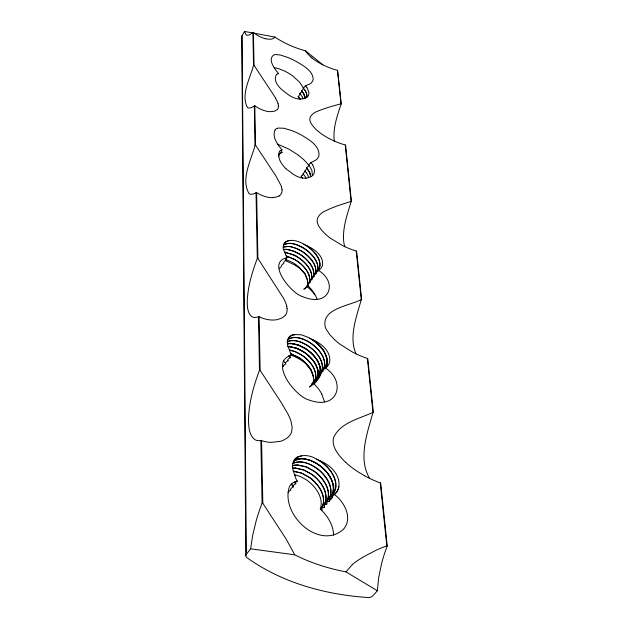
<?xml version="1.0" encoding="UTF-8"?>
<svg xmlns="http://www.w3.org/2000/svg" width="629" height="629" viewBox="0 0 629 629"><rect width="100%" height="100%" fill="white"/><g stroke="black" fill="none" stroke-linecap="round" stroke-linejoin="round"><path stroke-width="0.94" d="M287.673 360.22L287.681 360.047A4.049 4.049 0 0 1 290.299 357.815M295.355 483.182L295.889 483.504M290.488 489.535L290.512 489.331A5.189 5.189 0 0 1 293.373 487.003M297.957 456.733A10.072 10.072 0 0 0 292.516 465.602L293.02 470.178L294.938 475.603M287.335 341.901L287.775 345.691L289.513 350.298M245.782 555.737A2.579 2.579 0 0 0 246.796 557.546C282.075 582.879 325.476 594.735 368.405 597.55A7.241 7.241 0 0 0 370.583 597.228L372.549 596.135L377.361 590.757L378.689 577.564L381.654 563.293A156.251 156.251 0 0 1 387.244 546.003M278.576 73.601C274.802 69.104 266.672 58.615 274.433 54.684A7.013 7.013 0 0 1 275.29 54.542L280.227 54.998L287.351 57.294A87.069 87.069 0 0 1 297.313 62.059C303.705 66.053 312.684 70.574 313.179 79.065A5.771 5.771 0 0 1 312.731 80.826L312.527 81.243A6.133 6.133 0 0 1 312.314 81.605C310.954 84.435 307.054 84.695 305.159 86.094A3.011 3.011 0 0 1 303.343 87.745L306.307 92.628L306.976 97.063L306.787 94.059L305.018 90.191M333.228 490.4C334.007 482.585 329.612 475.257 324.367 469.824A41.31 41.31 0 0 0 318.14 464.627C311.253 460.019 300.953 456.064 293.452 461.513M323.408 502.626C324.234 494.85 319.925 487.514 314.712 482.097A40.405 40.405 0 0 0 308.548 476.931L301.488 473.173L293.342 471.325M324.658 365.425C325.335 358.105 320.57 351.556 315.491 346.783A40.696 40.696 0 0 0 309.57 342.27C303.359 338.567 294.482 334.942 287.799 339.526M313.549 380.498C314.288 373.72 310.16 367.493 305.6 362.87A39.328 39.328 0 0 0 297.698 356.816L290.834 353.757M334.038 491.902L333.716 485.612L331.404 479.101A39.383 39.383 0 0 0 311.418 460.915M320.051 371.747C320.821 364.466 316.112 357.893 311.08 353.128A40.232 40.232 0 0 0 305.191 348.608L298.657 345.352L292.493 343.835M285.794 168.525C282.429 165.057 278.859 160.678 278.796 155.662A4.419 4.419 0 0 1 280.416 153.193L280.62 153.051A5.975 5.975 0 0 1 282.051 152.344A2.084 2.084 0 0 1 281.941 149.891C277.719 144.544 271.752 136.957 275.07 129.944M275.588 98.163L275.25 97.566A68.341 68.341 0 0 0 274.346 96.04L254.069 65.377L253.385 32.574L252.457 32.905L244.516 31.45L242.071 35.727A2.524 2.524 0 0 0 241.756 36.954L245.829 555.729A2.327 2.327 0 0 1 246.324 554.346L250.617 548.818L252.654 535.452L256.152 520.906A200.47 200.47 0 0 1 262.081 503.176L260.854 440.497L261.546 440.559M307.667 283.64L307.369 279.095L305.065 273.906M331.703 494.748A1.808 1.808 0 0 0 334.494 494.512A13.099 13.099 0 0 0 336.224 492.68A13.822 13.822 0 0 0 338.882 486.445C340.415 475.084 330.854 465.507 321.136 461.293A8.9 8.9 0 0 0 320.122 460.947L316.662 459.178A15.104 15.104 0 0 0 315.129 458.282C309.366 455.223 301.928 454.162 296.267 458.046A9.301 9.301 0 0 0 294.537 459.705M285.275 253.518A15.159 15.159 0 0 0 286.816 256.97C287.885 257.898 284.481 259.211 286.116 260.107M338.889 486.539L338.85 486.752A13.115 13.115 0 0 1 334.376 494.441M312.558 164.869A8.759 8.759 0 0 1 313.651 167.353A9.089 9.089 0 0 1 314.586 170.601L314.044 173.541A5.472 5.472 0 0 1 312.432 175.664L311.882 170.302L308.587 164.586M257.34 258.346L257.89 258.417L256.624 192.836L256.027 192.733L257.308 258.37C252.19 272.003 247.881 286.219 247.26 300.866C247.323 306.189 247.197 312.731 251.639 316.473A5.504 5.504 0 0 0 253.943 317.401A6.392 6.392 0 0 0 255.248 317.464L259.069 316.749A33.038 33.038 0 0 0 267.734 319.579L268.198 319.65A26.725 26.725 0 0 0 277.373 319.626L282.162 317.897L285.204 315.42M345.195 144.945A80.276 80.276 0 0 1 333.04 140.487C324.713 136.469 316.277 131.445 311.127 123.528A12.289 12.289 0 0 1 310.404 122.042C307.84 116.742 313.588 112.505 317.991 111.058C325.492 108.039 333.535 105.735 341.193 103.777C337.631 114.737 333.158 126.838 334.093 138.891A20.246 20.246 0 0 0 334.455 141.124M258.519 316.654L259.486 370.308C253.668 385.734 249.108 401.9 248.51 418.466C248.604 425.621 248.549 434.395 254.548 439.388A7.375 7.375 0 0 0 257.693 440.622A9.254 9.254 0 0 0 260.854 440.481M356.179 251.002A89.114 89.114 0 0 1 342.789 245.703L330.492 238.281A62.059 62.059 0 0 1 325.688 234.373L321.388 229.915L318.62 225.85A15.017 15.017 0 0 1 317.818 224.081C315.121 218.279 320.468 212.901 325.476 210.849C333.661 206.784 342.648 204.048 351.226 201.398C347.585 213.412 342.483 227.368 343.654 240.821A23.65 23.65 0 0 0 344.849 246.717M356.242 250.995L361.274 299.538C357.075 315.436 348.395 336.476 355.983 353.836M373.39 412.663L367.776 358.672A1.478 1.478 0 0 0 367.375 358.42L372.966 412.388C367.729 431.809 357.579 458.376 369.624 478.394M252.897 32.511L253.542 65.274C250.185 78.287 240.593 94.452 247.425 107.535A3.003 3.003 0 0 0 248.659 108.054L250.845 107.826L254.847 105.876L255.366 145.676A1.046 1.046 0 0 1 255.115 145.236L254.328 105.814M255.099 145.236C251.317 159.79 240.451 179.21 249.053 193.63A3.923 3.923 0 0 0 250.68 194.29L253.133 194.094L256.027 192.733M310.498 162.903C312.731 161.189 317.173 160.529 318.423 157.038A7.186 7.186 0 0 0 319.045 155.025C319.218 145.37 309.193 139.811 301.999 135.369A80.606 80.606 0 0 0 292.139 130.706L284.009 128.261L278.372 128.057A7.241 7.241 0 0 0 277.452 128.292M312.896 277.326L314.429 276.39L314.068 274.244M312.841 277.381L312.188 277.098A7.925 7.925 0 0 0 313.439 276.155A7.65 7.65 0 0 0 313.785 274.794C314.445 267.797 309.358 261.813 304.412 257.489A40.162 40.162 0 0 0 299.954 254.218L293.9 251.12L288.192 249.54A16.755 16.755 0 0 0 283.703 249.398M341.303 103.966L337.545 70.338A74.308 74.308 0 0 1 327.63 67.036L322.992 64.929L305.545 50.839A105.766 105.766 0 0 1 274.857 37.08C272.75 39.957 268.552 39.344 265.493 38.707M250.617 548.818L294.757 554.817C310.868 562.986 328.244 568.514 345.966 571.871L352.382 564.575M312.644 277.719L312.055 277.295M303.949 289.261L307.518 286.722M311.78 384.225L313.045 383.171M312.424 278.081L311.937 279.984L310.058 280.031A7.957 7.957 0 0 0 311.386 279.127A7.682 7.682 0 0 0 311.74 277.751C312.409 270.761 307.337 264.77 302.407 260.453A39.941 39.941 0 0 0 297.949 257.19C293.326 252.339 281.816 255.673 283.325 246.261A5.928 5.928 0 0 1 286.046 241.505M284.292 243.281C289.356 238.234 297.352 240.655 302.903 243.651A14.145 14.145 0 0 1 303.87 244.233L306.795 245.774A40.287 40.287 0 0 1 312.464 250.326C316.536 254.399 320.586 259.785 319.957 265.87A7.21 7.21 0 0 1 316.269 271.099A1.785 1.785 0 0 0 317.621 271.319M294.545 474.651L300.379 476.523L306.213 479.746A40.185 40.185 0 0 1 312.354 484.857C317.598 490.258 321.914 497.594 321.136 505.378A12.753 12.753 0 0 1 320.185 508.908L321.081 508.397A12.014 12.014 0 0 0 323.534 502.343C324.375 494.559 319.972 487.223 314.744 481.814A40.547 40.547 0 0 0 309.893 477.615L301.48 472.945L293.342 471.145M277.271 109.58L274.558 111.199L270.163 111.687A21.583 21.583 0 0 1 267.294 111.357L265.721 111.018A31.662 31.662 0 0 1 254.942 105.837M279.913 151.039L278.678 153.374L278.678 156.511M252.457 32.905L249.281 35.004L246.851 35.287A2.335 2.335 0 0 1 246.151 34.941L244.516 31.45M313.407 384.154L309.759 386.961M293.499 461.411C301.464 455.585 312.416 460.192 319.501 465.318A41.451 41.451 0 0 1 324.399 469.541C329.675 474.966 334.101 482.286 333.386 490.117A11.841 11.841 0 0 1 330.972 496.179M312.322 175.743L312.078 175.923A8.987 8.987 0 0 1 310.309 176.875C304.263 180.051 296.872 177.103 291.817 173.211A11.22 11.22 0 0 1 291.101 172.574L289.623 171.465A38.306 38.306 0 0 1 285.943 168.666M325.602 368.272L325.114 368.625M287.767 339.629C294.506 335.147 303.343 338.787 309.554 342.514A40.681 40.681 0 0 1 315.467 347.051C320.515 351.823 325.256 358.381 324.517 365.685A9.034 9.034 0 0 1 323.031 369.561M283.537 244.964C290.016 241.041 298.146 244.823 303.98 248.258A40.61 40.61 0 0 1 308.462 251.537C313.407 255.869 318.526 261.845 317.897 268.858A7.249 7.249 0 0 1 314.193 274.095C315.986 275.282 317.503 272.561 316.135 271.248M289.466 350.306A17.51 17.51 0 0 0 291.219 354.394C292.163 355.259 288.68 356.737 290.378 357.461M283.506 245.074C289.584 241.434 297.187 244.697 302.777 247.763A40.445 40.445 0 0 1 308.438 251.789C313.36 256.121 318.455 262.104 317.763 269.102A7.171 7.171 0 0 1 316.733 271.83M253.542 65.274L254.037 65.337M286.077 241.56L288.058 240.71A11.754 11.754 0 0 1 291.007 240.482M362.681 557.365C370.481 553.15 379.02 548.15 387.244 545.956L380.71 483.166L380.278 482.883A107.402 107.402 0 0 1 364.498 475.728M279.017 195.933L276.28 197.066L272.703 197.561M307.77 96.402A5.598 5.598 0 0 1 304.868 98.069C299.089 100.734 292.273 97.747 287.539 94.091A10.355 10.355 0 0 1 287.013 93.619C281.265 89.774 272.176 82.171 276.446 74.639A3.279 3.279 0 0 1 276.76 74.364M259.486 370.308L260.139 370.371L259.069 316.749M292.823 463.376C300.882 459.492 310.372 463.597 317.087 468.408A41.215 41.215 0 0 1 321.969 472.631C327.237 478.048 331.64 485.368 330.917 493.199A11.888 11.888 0 0 1 328.487 499.261A11.063 11.063 0 0 1 326.616 501.038M292.792 463.494C300.355 459.901 309.24 463.416 315.727 467.717A41.082 41.082 0 0 1 321.938 472.914C327.174 478.339 331.546 485.667 330.76 493.474A11.896 11.896 0 0 1 328.487 499.253M262.081 503.176L262.796 503.239M287.359 341.523C294.058 338.803 301.574 341.846 307.377 345.321A40.476 40.476 0 0 1 313.297 349.826C318.36 354.599 323.117 361.148 322.418 368.46A8.948 8.948 0 0 1 318.471 374.805M287.351 341.649C294.073 339.007 301.566 342.066 307.369 345.565A40.453 40.453 0 0 1 313.273 350.094C318.305 354.866 323.031 361.431 322.276 368.72A9.073 9.073 0 0 1 320.79 372.604M372.903 412.388C359.222 418.843 340.352 422.539 333.551 437.658C331.412 446.378 337.875 454.311 343.489 460.184A71.391 71.391 0 0 0 345.714 462.331M283.317 247L289.238 246.426A21.127 21.127 0 0 1 291.258 246.741L297.116 248.644L301.967 251.246A40.382 40.382 0 0 1 306.433 254.517C311.379 258.841 316.481 264.825 315.837 271.83A7.627 7.627 0 0 1 315.499 273.183M361.211 299.538C350.392 305.678 320.798 308.43 325.311 327.104A18.186 18.186 0 0 0 326.192 329.171L329.753 334.565L334.597 339.684M283.317 247.126C289.269 245.271 295.599 247.865 300.764 250.751A40.217 40.217 0 0 1 306.417 254.769C311.331 259.101 316.411 265.092 315.703 272.074A7.627 7.627 0 0 1 315.412 273.245M285.998 260.272L284.277 261.436L283.648 262.851M291.707 483.811A10.724 10.724 0 0 0 290.331 485.281A11.047 11.047 0 0 0 289.505 486.508C279.803 513.854 318.777 550.815 343.308 529.453C353.113 518.39 344.621 502.225 334.479 494.52M292.406 335.037A11.739 11.739 0 0 1 295.591 334.557L301.299 334.785L308.179 337.348A14.868 14.868 0 0 1 309.46 338.111L312.613 339.754A40.775 40.775 0 0 1 318.738 344.716C323.33 349.354 327.56 355.55 326.899 362.375A8.877 8.877 0 0 1 322.968 368.704M291.518 355.023C268.143 362.186 295.866 397.245 309.499 400.146A32.873 32.873 0 0 0 312.715 401.184C338.716 408.433 345.588 380.915 325.452 368.091A1.494 1.494 0 0 1 324.415 368.971A2.036 2.036 0 0 1 322.96 368.641M287.162 257.662C265.304 262.23 291.691 294.018 302.659 296.621A32.952 32.952 0 0 0 306.622 298.067C329.832 305.419 337.694 282.327 318.573 270.431A1.525 1.525 0 0 1 317.912 271.185A1.36 1.36 0 0 1 317.614 271.303M295.591 334.542L291.982 335.351L289.584 336.829A7.021 7.021 0 0 0 288.68 337.82M287.972 346.367L295.606 347.845A39.061 39.061 0 0 1 310.616 357.72M288.129 360.559L287.783 360.441M295.709 468.062L303.854 469.879L312.283 474.557A40.767 40.767 0 0 1 317.142 478.763C322.394 484.181 326.758 491.508 326.003 499.308A11.975 11.975 0 0 1 323.565 505.386A11.149 11.149 0 0 1 321.686 507.163M284.811 252.371L290.7 253.864L296.754 256.695A39.776 39.776 0 0 1 302.384 260.697C307.29 265.021 312.338 271.028 311.607 277.994A7.69 7.69 0 0 1 311.308 279.19M302.667 458.423L311.504 460.703M274.173 67.618L278.812 68.734L284.662 71.085A51.358 51.358 0 0 1 292.689 75.928L299.64 82.234L303.453 88.029M289.324 349.881L295.213 351.532L301.322 354.701A39.847 39.847 0 0 1 306.81 358.955C311.827 363.704 316.489 370.253 315.758 377.51A9.065 9.065 0 0 1 311.78 383.879M254.258 33.243L274.881 37.048M289.419 350.086L295.292 351.784L301.354 354.976A39.831 39.831 0 0 1 306.787 359.222C311.78 363.979 316.411 370.528 315.616 377.77A9.191 9.191 0 0 1 314.107 381.654M286.203 255.885L294.663 259.36A39.438 39.438 0 0 1 301.511 264.377C305.953 268.559 310.38 274.244 309.704 280.699A7.705 7.705 0 0 1 309.35 282.083A7.98 7.98 0 0 1 308.006 282.995C309.775 284.245 311.316 281.509 309.94 280.204M286.313 256.105L294.718 259.628A39.415 39.415 0 0 1 301.495 264.636C305.906 268.819 310.309 274.503 309.57 280.943A7.713 7.713 0 0 1 309.264 282.146M285.676 259.439L292.469 262.419A39.147 39.147 0 0 1 299.569 267.639L305.293 274.637L307.597 281.037M277.759 144.238L288.609 148.971L298.571 155.253M290.96 354.001L297.769 357.099A39.32 39.32 0 0 1 305.568 363.137L310.938 370.143L313.454 377.455M285.55 260.642L295.394 265.273M290.826 355.126C299.011 358.074 307.078 362.98 311.559 370.662M303.17 87.911C304.373 89.9 299.687 90.67 302.966 92.51A18.571 18.571 0 0 1 303.823 93.902L305.254 97.982A11.141 11.141 0 0 0 304.051 94.405M337.529 70.33L340.973 103.706M322.992 64.929L318.636 62.554M364.498 475.728L358.208 471.962A90.033 90.033 0 0 1 345.698 462.354M320.688 371.723C322.567 373.146 324.32 370.277 322.811 368.838M318.439 374.766C320.31 376.189 322.079 373.327 320.562 371.896M316.206 377.801C318.07 379.224 319.831 376.37 318.313 374.939M345.966 571.871L377.361 590.757M312.055 58.033L310.868 57.035M307.557 286.879L312.243 291.494L315.844 296.196A23.367 23.367 0 0 1 317.024 299.105M320.381 509.089L321.175 509.828M321.647 510.245C328.212 516.944 333.504 525.655 333.551 535.263M326.836 466.443C332.12 471.868 336.562 479.18 335.87 487.027A11.802 11.802 0 0 1 333.456 493.089A10.968 10.968 0 0 1 331.585 494.858M289.961 357.303L288.695 355.684M301.44 90.718L302.934 92.715A18.422 18.422 0 0 1 303.76 94.059L305.159 98.022M299.789 93.383L301.149 95.191A16.016 16.016 0 0 1 303.076 98.832A13.358 13.358 0 0 0 302.337 97.165M297.981 96.3L299.506 98.344M285.542 363.491L284.104 361.612A29.539 29.539 0 0 1 283.514 360.747M283.357 366.565L282.751 365.819M283.199 366.385L283.286 366.22A4.033 4.033 0 0 1 285.888 364.002M306.52 167.644L309.759 172.936M299.954 93.674C299.53 95.946 297.132 96.379 299.663 98.596M310.018 173.258L310.71 176.71L309.657 172.354L306.606 167.511L308.171 166.457L308.753 165.057M305.946 178.188A19.2 19.2 0 0 0 304.342 175.287C301.291 173.329 305.167 172.723 304.955 170.726M293.452 486.649L291.534 483.968M294.403 482.058L295.41 483.379M306.803 167.809C306.952 169.972 303.296 170.404 306.213 172.401M292.831 486.351L291.282 484.212M303.076 173.573L303.123 174.209A3.239 3.239 0 0 1 302.266 175.373M302.384 177.991L301.024 176.144A3.114 3.114 0 0 0 302.062 175.562M299.624 98.281L299.947 99.044M299.789 98.533L300.135 99.099M260.178 370.41L281.297 402.631L288.106 414.322A52.561 52.561 0 0 1 290.81 420.542L292.186 427.217L291.549 432.162A11.566 11.566 0 0 1 290.15 434.977L287.28 438.004L282.665 440.583A23.965 23.965 0 0 1 280.432 441.338L271.075 442.399A33.376 33.376 0 0 1 261.585 440.599L262.82 503.263L286.219 539.171L294.757 554.817M257.937 258.472L283.475 298.17A37.709 37.709 0 0 1 286.777 306.103M255.673 145.338L275.879 175.931L280.896 185.296A20.694 20.694 0 0 1 281.533 187.159M312.582 164.853L312.346 164.476A17.093 17.093 0 0 0 310.655 162.29M315.011 294.6L313.981 292.91A40.901 40.901 0 0 0 307.966 285.778M324.438 351.933L327.072 358.145L327.497 364.136A11.464 11.464 0 0 1 326.679 367.092M317.794 361.046L320.397 367.25L320.782 373.249A11.023 11.023 0 0 1 316.12 380.852M297.155 481.114L296.872 480.587A20.781 20.781 0 0 1 294.891 475.61M321.741 393.99L324.462 401.774M285.314 253.503L284.913 252.622M351.454 201.65L345.588 145.205A0.936 0.936 0 0 0 345.25 144.969L351.1 201.382M356.612 251.27L361.659 299.813M380.278 482.883L386.78 545.673M278.411 105.806L278.372 105.334A11.015 11.015 0 0 0 278.065 103.84M305.269 85.568L305.269 85.638A15.261 15.261 0 0 1 306.936 87.651M242.071 35.727L246.316 554.338M310.954 56.932A24.617 24.617 0 0 1 305.427 50.925M318.644 62.546A55.965 55.965 0 0 1 312.047 58.049M265.399 38.778A31.639 31.639 0 0 1 253.463 32.48M272.703 197.726A29.681 29.681 0 0 1 256.742 192.655M282.051 189.73A6.691 6.691 0 0 1 279.111 196.083M281.517 187.167A12.879 12.879 0 0 1 282.02 189.738M278.364 105.814A5.189 5.189 0 0 1 277.35 109.643M275.518 98.203A27.998 27.998 0 0 1 278.144 103.816M287.021 308.572A9.694 9.694 0 0 1 285.346 315.514M286.675 306.134A16.771 16.771 0 0 1 287.091 308.556M352.334 564.52A75.063 75.063 0 0 1 362.713 557.42M276.752 74.348A4.379 4.379 0 0 1 278.576 73.624M306.637 97.267A7.619 7.619 0 0 1 304.876 98.116M307.738 96.371A4.568 4.568 0 0 0 308.713 94.35L308.855 92.848A7.564 7.564 0 0 0 307.982 90.041A7.477 7.477 0 0 0 307.031 87.856M318.557 270.407A8.499 8.499 0 0 0 322.496 265.304C323.801 256.137 314.956 249.446 307.495 246.025A8.562 8.562 0 0 0 306.795 245.774M303.87 244.241A40.146 40.146 0 0 1 312.432 250.586C316.481 254.651 320.507 260.052 319.831 266.114A7.108 7.108 0 0 1 318.691 269.015M307.723 283.648A7.414 7.414 0 0 1 303.941 288.923M295.3 265.446A32.865 32.865 0 0 1 305.207 273.796M311.858 339.479A38.974 38.974 0 0 1 324.525 351.878M325.452 368.091A10.292 10.292 0 0 0 329.627 361.934C331.145 351.776 321.906 343.811 313.454 340.053A8.735 8.735 0 0 0 312.613 339.754M309.452 338.111A40.342 40.342 0 0 1 318.706 344.991C323.282 349.614 327.473 355.833 326.758 362.642A8.995 8.995 0 0 1 325.287 366.503M287.225 341.901A7.784 7.784 0 0 1 292.375 334.958M298.453 155.434A41.097 41.097 0 0 1 308.839 165.537M275.03 129.912A4.977 4.977 0 0 1 277.46 128.308M280.007 150.921A4.867 4.867 0 0 1 281.965 149.922M320.122 460.947A41.412 41.412 0 0 1 326.836 466.443M316.67 459.17A40.594 40.594 0 0 1 326.789 466.742C332.073 472.143 336.46 479.495 335.713 487.31A11.802 11.802 0 0 1 333.456 493.081M298.028 456.866A12.085 12.085 0 0 1 301.503 455.978M291.667 483.772A12.541 12.541 0 0 1 297.163 481.154M295.253 483.119A4.67 4.67 0 0 1 297.226 481.264M367.305 358.396A98.446 98.446 0 0 1 352.657 352.177L340.25 344.385A71.407 71.407 0 0 1 334.597 339.691M333.205 490.4A11.809 11.809 0 0 1 330.83 496.352M330.933 496.155A11.015 11.015 0 0 1 329.101 497.956M323.558 505.378A11.982 11.982 0 0 0 325.822 499.591C326.703 491.807 322.315 484.472 317.11 479.046A40.633 40.633 0 0 0 310.93 473.873L303.846 470.099L295.693 468.243A18.335 18.335 0 0 0 292.658 468.338M325.877 502.5A11.896 11.896 0 0 0 328.275 496.54C329.14 488.749 324.729 481.405 319.516 475.988A40.854 40.854 0 0 0 313.321 470.799L306.229 467.017L298.06 465.146A16.527 16.527 0 0 0 292.501 465.727M292.634 468.18A18.139 18.139 0 0 1 295.709 468.07M292.501 465.586A16.354 16.354 0 0 1 298.075 465.004L306.237 466.797L314.681 471.491A40.995 40.995 0 0 1 319.548 475.705C324.816 481.122 329.195 488.442 328.456 496.257A11.927 11.927 0 0 1 326.019 502.327A11.11 11.11 0 0 1 324.147 504.104M294.773 459.319A18.241 18.241 0 0 1 302.659 458.494M334.007 491.894A14.074 14.074 0 0 1 331.271 498.883M331.239 498.86A13.225 13.225 0 0 1 329.124 501.006M328.983 501.258A2.013 2.013 0 0 1 326.695 500.959M329.171 500.928A1.486 1.486 0 0 1 328.936 501.164M323.385 502.626A12.022 12.022 0 0 1 321.104 508.421M313.36 276.225A7.658 7.658 0 0 0 313.651 275.038C314.374 268.064 309.311 262.065 304.397 257.741A39.997 39.997 0 0 0 298.751 253.731L293.892 251.333L288.176 249.729A17.022 17.022 0 0 0 283.742 249.548M279.473 268.748A3.373 3.373 0 0 1 281.525 266.704M281.509 265.737A3.294 3.294 0 0 1 283.789 263.606M324.674 365.425A8.908 8.908 0 0 1 320.711 371.763M288.051 346.595A18.846 18.846 0 0 1 290.354 346.697L296.503 348.175L303.029 351.391A40.028 40.028 0 0 1 308.918 355.88C313.973 360.645 318.691 367.21 317.967 374.507A9.026 9.026 0 0 1 314.005 380.867M316.206 378.823A9.12 9.12 0 0 0 317.818 374.758C318.628 367.485 313.91 360.912 308.894 356.148A40.012 40.012 0 0 0 303.013 351.635L296.495 348.387L289.914 346.838A18.713 18.713 0 0 0 288.106 346.768M313.564 380.506A9.105 9.105 0 0 1 309.57 386.874M287.359 343.426A19.633 19.633 0 0 1 293.114 343.638L297.769 344.802A39.265 39.265 0 0 1 312.802 354.701M312.857 354.646A34.249 34.249 0 0 1 317.81 361.03M315.931 378.139A1.958 1.958 0 0 1 315.994 381.025A1.769 1.769 0 0 1 314.02 380.773M310.671 357.657A34.108 34.108 0 0 1 315.616 364.049L318.18 370.261L318.565 376.26A11.055 11.055 0 0 1 313.965 383.816A2.17 2.17 0 0 0 313.769 381.072M320.035 371.747A9.113 9.113 0 0 1 318.557 375.631M287.422 343.969A16.527 16.527 0 0 1 292.493 343.866M287.406 343.827A16.307 16.307 0 0 1 292.509 343.678L298.665 345.132L305.199 348.364A40.248 40.248 0 0 1 311.103 352.861C316.167 357.626 320.9 364.183 320.185 371.487A8.987 8.987 0 0 1 316.23 377.84M301.802 91.189A2.571 2.571 0 0 1 299.766 93.218M306.166 172.432A16.708 16.708 0 0 1 308.666 177.692M313.91 383.776A42.308 42.308 0 0 1 321.789 393.958M279.315 154.333A5.244 5.244 0 0 1 282.083 152.383M288.066 492.436A5.181 5.181 0 0 1 290.952 490.133M331.357 495.117A2.351 2.351 0 0 1 331.75 497.893M285.456 363.13A4.041 4.041 0 0 1 288.09 360.912M307.825 283.231A2.076 2.076 0 0 1 308.037 285.794M292.91 486.178A5.197 5.197 0 0 1 295.811 483.858M331.656 497.838A1.462 1.462 0 0 1 331.42 498.074M331.467 498.168A2.021 2.021 0 0 1 329.171 497.869M321.443 507.446A2.272 2.272 0 0 1 321.757 510.316M328.873 498.215A2.343 2.343 0 0 1 329.266 500.975M310.467 162.887A3.475 3.475 0 0 1 308.58 164.57M324.226 504.026A2.005 2.005 0 0 0 326.506 504.332A1.439 1.439 0 0 0 326.695 504.002M324.037 507.391A2.005 2.005 0 0 1 321.765 507.084M324.226 507.06A1.431 1.431 0 0 1 323.99 507.296M323.919 504.364A2.335 2.335 0 0 1 324.32 507.116M326.388 501.297A2.343 2.343 0 0 1 326.789 504.049"/></g></svg>
